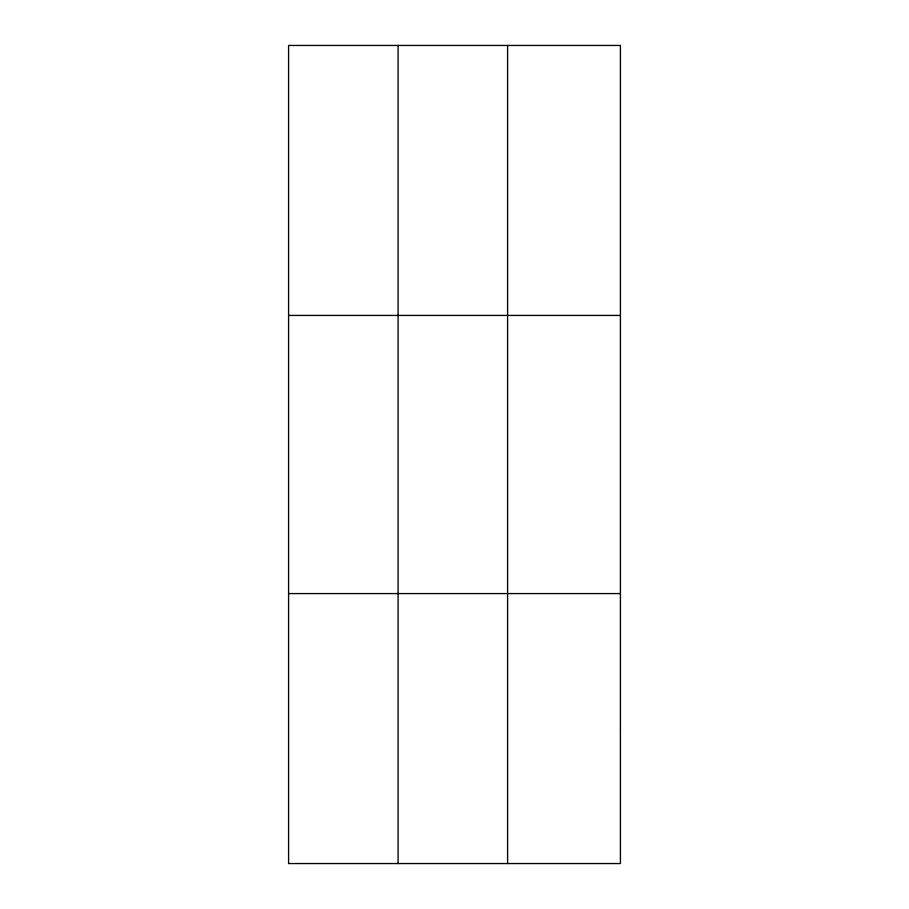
<?xml version="1.0" encoding="UTF-8"?>
<svg xmlns="http://www.w3.org/2000/svg" width="909" height="909" viewBox="0 0 909 909"><rect width="100%" height="100%" fill="white"/><g stroke="black" fill="none" stroke-linecap="round" stroke-linejoin="round"><path stroke-width="1.36" d="M398.085 863.55L398.085 45.45M507.597 863.55L507.597 45.45M288.585 315.423L620.415 315.423M288.585 593.577L620.415 593.577M620.415 728.564L620.415 863.55L288.585 863.55L288.585 45.45L620.415 45.45L620.415 728.564"/></g></svg>
